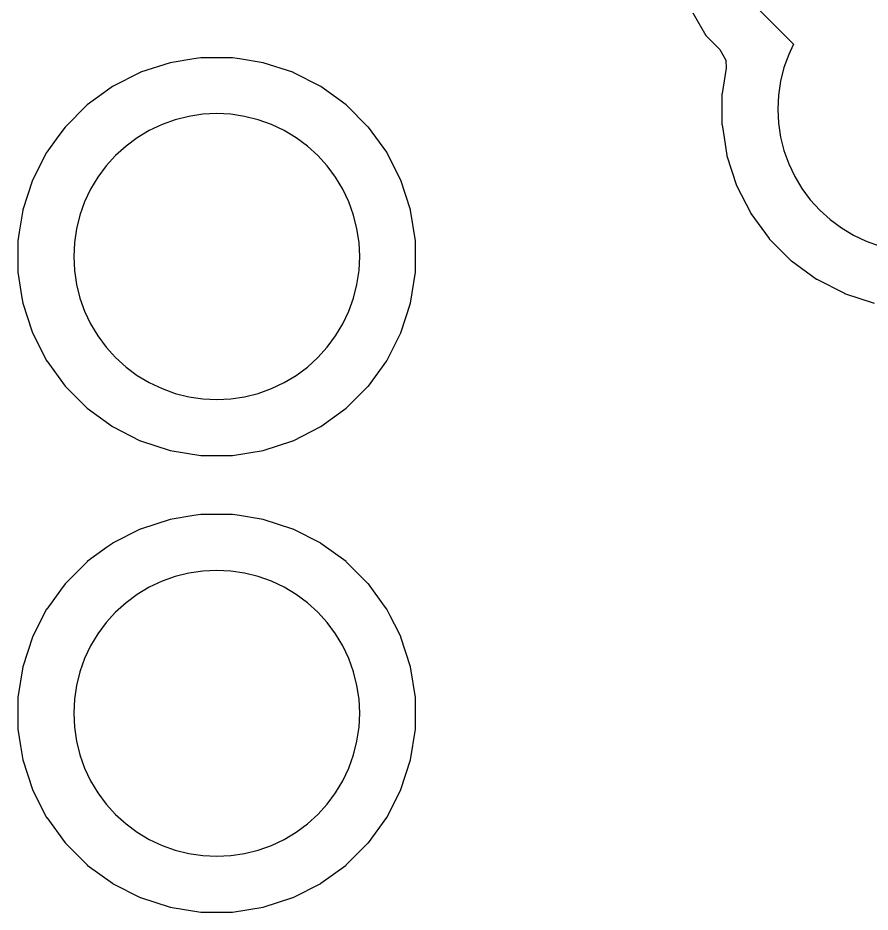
# Model space of a CAD drawing. Header units: metres. Extents: x 92.3 to 181.5, y -134.8 to -50.6.
# Drawn here: x 150.129 to 154.868, y -89.466 to -84.493 of the extents above; entities that cross this region are included whole.
import ezdxf

# ---------------------------------------------------------------- set-up
doc = ezdxf.new("R2010")
doc.units = ezdxf.units.M

msp = doc.modelspace()

# ---------------------------------------------------------------- linework, layer by layer
for points in [[(154.2268, -84.4234), (154.4399, -84.6365), (154.44, -84.6366), (154.44, -84.6366), (154.44, -84.6367), (154.4401, -84.6368), (154.4402, -84.6369), (154.4402, -84.6369), (154.4403, -84.637), (154.4404, -84.6371), (154.4404, -84.6372), (154.4405, -84.6373), (154.4405, -84.6373), (154.4406, -84.6374), (154.4407, -84.6375), (154.4407, -84.6377), (154.4408, -84.6378), (154.4408, -84.6378), (154.4408, -84.6379), (154.4409, -84.638), (154.4409, -84.6381), (154.441, -84.6382), (154.441, -84.6382), (154.441, -84.6383), (154.4411, -84.6385), (154.4411, -84.6386), (154.4411, -84.6387), (154.4411, -84.6387), (154.4412, -84.6388), (154.4412, -84.639), (154.4412, -84.6391), (154.4413, -84.6392), (154.4413, -84.6392), (154.4413, -84.6393), (154.4413, -84.6395), (154.4413, -84.6396), (154.4413, -84.6397), (154.4413, -84.6397), (154.4413, -84.6398), (154.4413, -84.64), (154.4413, -84.6401), (154.4413, -84.6402), (154.4413, -84.6402), (154.4413, -84.6404), (154.4413, -84.6405), (154.4413, -84.6406), (154.4413, -84.6407), (154.4413, -84.6407), (154.4413, -84.6409), (154.4412, -84.641), (154.4412, -84.6411), (154.4412, -84.6412), (154.4412, -84.6412), (154.4412, -84.6414), (154.4411, -84.6415), (154.4411, -84.6416), (154.4411, -84.6417), (154.4411, -84.6417), (154.441, -84.6419), (154.441, -84.642), (154.4409, -84.6421), (154.4409, -84.6421), (154.4409, -84.6422), (154.4155, -84.6958), (154.3892, -84.7692), (154.3703, -84.8449), (154.3588, -84.9221), (154.355, -85), (154.3588, -85.0779), (154.3703, -85.1551), (154.3892, -85.2308), (154.4155, -85.3042), (154.4489, -85.3748), (154.489, -85.4417), (154.5355, -85.5043), (154.5879, -85.5621), (154.6457, -85.6145), (154.7083, -85.661), (154.7752, -85.7011), (154.8458, -85.7345), (154.9192, -85.7608)], [(153.8827, -84.465), (153.9552, -84.5905), (153.9552, -84.5906), (153.9552, -84.5907), (153.9553, -84.5907), (153.9553, -84.5908), (153.9553, -84.5908), (153.9554, -84.5909), (153.9555, -84.591), (153.9555, -84.5911), (153.9556, -84.5912), (153.9556, -84.5912), (153.9557, -84.5913), (153.9558, -84.5914), (153.9559, -84.5915), (153.956, -84.5916), (154.033, -84.6686), (154.0655, -84.7282), (154.0668, -84.7723), (154.0446, -84.9126), (154.0445, -84.9127), (154.0445, -84.9128), (154.0445, -84.9129), (154.0445, -84.913), (154.0445, -84.913), (154.0445, -84.9131), (154.0445, -84.9132), (154.0445, -84.9133), (154.0445, -84.9134), (154.0445, -85.0866), (154.0445, -85.0867), (154.0445, -85.0868), (154.0445, -85.0869), (154.0445, -85.087), (154.0445, -85.087), (154.0445, -85.0871), (154.0445, -85.0872), (154.0445, -85.0873), (154.0446, -85.0874), (154.0558, -85.1585), (154.0717, -85.2585), (154.0717, -85.2586), (154.0717, -85.2587), (154.0717, -85.2588), (154.0717, -85.2589), (154.0717, -85.2589), (154.0718, -85.259), (154.0718, -85.2591), (154.0718, -85.2592), (154.0718, -85.2592), (154.1254, -85.424), (154.1254, -85.4241), (154.1254, -85.4242), (154.1255, -85.4243), (154.1255, -85.4244), (154.1255, -85.4244), (154.1255, -85.4244), (154.1256, -85.4245), (154.1256, -85.4246), (154.1257, -85.4247), (154.2043, -85.5791), (154.2044, -85.5791), (154.2044, -85.5792), (154.2045, -85.5793), (154.2045, -85.5794), (154.2045, -85.5794), (154.2046, -85.5795), (154.2046, -85.5796), (154.2047, -85.5796), (154.2047, -85.5797), (154.3065, -85.7199), (154.3066, -85.7199), (154.3067, -85.72), (154.3067, -85.7201), (154.3068, -85.7202), (154.3068, -85.7202), (154.3068, -85.7202), (154.3069, -85.7203), (154.307, -85.7204), (154.3071, -85.7205), (154.4295, -85.8429), (154.4296, -85.843), (154.4297, -85.8431), (154.4298, -85.8432), (154.4298, -85.8432), (154.4298, -85.8432), (154.4299, -85.8433), (154.43, -85.8433), (154.4301, -85.8434), (154.4301, -85.8435), (154.5703, -85.9453), (154.5704, -85.9453), (154.5704, -85.9454), (154.5705, -85.9454), (154.5706, -85.9455), (154.5706, -85.9455), (154.5707, -85.9455), (154.5708, -85.9456), (154.5709, -85.9456), (154.5709, -85.9457), (154.7253, -86.0243), (154.7254, -86.0244), (154.7255, -86.0244), (154.7256, -86.0245), (154.7256, -86.0245), (154.7256, -86.0245), (154.7257, -86.0245), (154.7258, -86.0246), (154.7259, -86.0246), (154.726, -86.0246), (154.8908, -86.0782)], [(150.1295, -85.7327), (150.1295, -85.7327), (150.1295, -85.7328), (150.1295, -85.7329), (150.1295, -85.733), (150.1295, -85.733), (150.1295, -85.7331), (150.1295, -85.7332), (150.1295, -85.7333), (150.1295, -85.7334), (150.1295, -85.9066), (150.1295, -85.9067), (150.1295, -85.9068), (150.1295, -85.9069), (150.1295, -85.907), (150.1295, -85.907), (150.1295, -85.9071), (150.1295, -85.9072), (150.1295, -85.9073), (150.1296, -85.9074), (150.135, -85.942), (150.1502, -86.0376), (150.1567, -86.0785), (150.1567, -86.0786), (150.1567, -86.0787), (150.1567, -86.0788), (150.1567, -86.0789), (150.1567, -86.0789), (150.1568, -86.079), (150.1568, -86.0791), (150.1568, -86.0792), (150.1568, -86.0792), (150.2065, -86.2322), (150.2104, -86.244), (150.2104, -86.2441), (150.2104, -86.2442), (150.2105, -86.2443), (150.2105, -86.2444), (150.2105, -86.2444), (150.2105, -86.2445), (150.2106, -86.2445), (150.2106, -86.2446), (150.2107, -86.2447), (150.225, -86.2728), (150.2893, -86.3991), (150.2894, -86.3991), (150.2894, -86.3992), (150.2895, -86.3993), (150.2895, -86.3994), (150.2895, -86.3994), (150.2896, -86.3995), (150.2896, -86.3996), (150.2897, -86.3996), (150.2897, -86.3997), (150.3915, -86.5399), (150.3916, -86.5399), (150.3917, -86.54), (150.3917, -86.5401), (150.3918, -86.5402), (150.3918, -86.5402), (150.3918, -86.5402), (150.3919, -86.5403), (150.392, -86.5404), (150.3921, -86.5405), (150.5145, -86.6629), (150.5146, -86.663), (150.5147, -86.6631), (150.5148, -86.6632), (150.5148, -86.6632), (150.5148, -86.6632), (150.5149, -86.6633), (150.515, -86.6633), (150.5151, -86.6634), (150.5151, -86.6635), (150.6553, -86.7653), (150.6554, -86.7653), (150.6554, -86.7654), (150.6555, -86.7654), (150.6556, -86.7655), (150.6556, -86.7655), (150.6557, -86.7655), (150.6558, -86.7656), (150.6559, -86.7656), (150.6559, -86.7657), (150.8103, -86.8443), (150.8104, -86.8444), (150.8105, -86.8444), (150.8106, -86.8445), (150.8106, -86.8445), (150.8106, -86.8445), (150.8107, -86.8445), (150.8108, -86.8446), (150.8109, -86.8446), (150.811, -86.8446), (150.9758, -86.8982), (150.9758, -86.8982), (150.9759, -86.8982), (150.976, -86.8982), (150.9761, -86.8983), (150.9761, -86.8983), (150.9762, -86.8983), (150.9763, -86.8983), (150.9764, -86.8983), (150.9765, -86.8983), (151.1476, -86.9254), (151.1477, -86.9255), (151.1478, -86.9255), (151.1479, -86.9255), (151.148, -86.9255), (151.148, -86.9255), (151.1481, -86.9255), (151.1482, -86.9255), (151.1483, -86.9255), (151.1484, -86.9255), (151.3216, -86.9255), (151.3217, -86.9255), (151.3218, -86.9255), (151.3219, -86.9255), (151.322, -86.9255), (151.322, -86.9255), (151.3221, -86.9255), (151.3222, -86.9255), (151.3223, -86.9255), (151.3224, -86.9254), (151.4935, -86.8983), (151.4936, -86.8983), (151.4937, -86.8983), (151.4938, -86.8983), (151.4939, -86.8983), (151.4939, -86.8983), (151.494, -86.8982), (151.4941, -86.8982), (151.4942, -86.8982), (151.4942, -86.8982), (151.659, -86.8446), (151.6591, -86.8446), (151.6592, -86.8446), (151.6593, -86.8445), (151.6594, -86.8445), (151.6594, -86.8445), (151.6594, -86.8445), (151.6595, -86.8444), (151.6596, -86.8444), (151.6597, -86.8443), (151.8141, -86.7657), (151.8141, -86.7656), (151.8142, -86.7656), (151.8143, -86.7655), (151.8144, -86.7655), (151.8144, -86.7655), (151.8145, -86.7654), (151.8146, -86.7654), (151.8146, -86.7653), (151.8147, -86.7653), (151.9549, -86.6635), (151.9549, -86.6634), (151.955, -86.6633), (151.9551, -86.6633), (151.9552, -86.6632), (151.9552, -86.6632), (151.9552, -86.6632), (151.9553, -86.6631), (151.9554, -86.663), (151.9555, -86.6629), (152.0779, -86.5405), (152.078, -86.5404), (152.0781, -86.5403), (152.0782, -86.5402), (152.0782, -86.5402), (152.0782, -86.5402), (152.0783, -86.5401), (152.0783, -86.54), (152.0784, -86.5399), (152.0785, -86.5399), (152.1803, -86.3997), (152.1803, -86.3996), (152.1804, -86.3996), (152.1804, -86.3995), (152.1805, -86.3994), (152.1805, -86.3994), (152.1805, -86.3993), (152.1806, -86.3992), (152.1806, -86.3991), (152.1807, -86.3991), (152.2593, -86.2447), (152.2594, -86.2446), (152.2594, -86.2445), (152.2595, -86.2444), (152.2595, -86.2444), (152.2595, -86.2444), (152.2595, -86.2443), (152.2596, -86.2442), (152.2596, -86.2441), (152.2596, -86.244), (152.3132, -86.0792), (152.3132, -86.0792), (152.3132, -86.0791), (152.3132, -86.079), (152.3133, -86.0789), (152.3133, -86.0789), (152.3133, -86.0788), (152.3133, -86.0787), (152.3133, -86.0786), (152.3133, -86.0785), (152.3404, -85.9074), (152.3405, -85.9073), (152.3405, -85.9072), (152.3405, -85.9071), (152.3405, -85.907), (152.3405, -85.907), (152.3405, -85.9069), (152.3405, -85.9068), (152.3405, -85.9067), (152.3405, -85.9066), (152.3405, -85.7334), (152.3405, -85.7333), (152.3405, -85.7332), (152.3405, -85.7331), (152.3405, -85.733), (152.3405, -85.733), (152.3405, -85.7329), (152.3405, -85.7328), (152.3405, -85.7327), (152.3404, -85.7326), (152.3133, -85.5615), (152.3133, -85.5614), (152.3133, -85.5613), (152.3133, -85.5612), (152.3133, -85.5611), (152.3133, -85.5611), (152.3132, -85.561), (152.3132, -85.5609), (152.3132, -85.5608), (152.3132, -85.5608), (152.2596, -85.396), (152.2596, -85.3959), (152.2596, -85.3958), (152.2595, -85.3957), (152.2595, -85.3956), (152.2595, -85.3956), (152.2595, -85.3956), (152.2594, -85.3955), (152.2594, -85.3954), (152.2593, -85.3953), (152.1807, -85.2409), (152.1806, -85.2409), (152.1806, -85.2408), (152.1805, -85.2407), (152.1805, -85.2406), (152.1805, -85.2406), (152.1804, -85.2405), (152.1804, -85.2404), (152.1803, -85.2404), (152.1803, -85.2403), (152.0785, -85.1001), (152.0784, -85.1001), (152.0783, -85.1), (152.0783, -85.0999), (152.0782, -85.0998), (152.0782, -85.0998), (152.0782, -85.0998), (152.0781, -85.0997), (152.078, -85.0996), (152.0779, -85.0995), (151.9555, -84.9771), (151.9554, -84.977), (151.9553, -84.9769), (151.9552, -84.9768), (151.9552, -84.9768), (151.9552, -84.9768), (151.9551, -84.9767), (151.955, -84.9767), (151.9549, -84.9766), (151.9549, -84.9765), (151.8147, -84.8747), (151.8146, -84.8747), (151.8146, -84.8746), (151.8145, -84.8746), (151.8144, -84.8745), (151.8144, -84.8745), (151.8143, -84.8745), (151.8142, -84.8744), (151.8141, -84.8744), (151.8141, -84.8743), (151.6597, -84.7957), (151.6596, -84.7956), (151.6595, -84.7956), (151.6594, -84.7955), (151.6594, -84.7955), (151.6594, -84.7955), (151.6593, -84.7955), (151.6592, -84.7954), (151.6591, -84.7954), (151.659, -84.7954), (151.4942, -84.7418), (151.4941, -84.7418), (151.4941, -84.7418), (151.494, -84.7418), (151.4938, -84.7417), (151.4937, -84.7417), (151.4936, -84.7417), (151.4936, -84.7417), (151.4935, -84.7417), (151.4935, -84.7417), (151.4935, -84.7417), (151.3621, -84.7208), (151.3224, -84.7146), (151.3223, -84.7145), (151.3222, -84.7145), (151.3221, -84.7145), (151.322, -84.7145), (151.322, -84.7145), (151.3219, -84.7145), (151.3218, -84.7145), (151.3217, -84.7145), (151.3216, -84.7145), (151.1484, -84.7145), (151.1483, -84.7145), (151.1482, -84.7145), (151.1481, -84.7145), (151.148, -84.7145), (151.148, -84.7145), (151.1479, -84.7145), (151.1478, -84.7145), (151.1477, -84.7145), (151.1476, -84.7146), (151.1079, -84.7208), (150.9765, -84.7417), (150.9764, -84.7417), (150.9763, -84.7417), (150.9762, -84.7417), (150.9761, -84.7417), (150.9761, -84.7417), (150.976, -84.7418), (150.9759, -84.7418), (150.9759, -84.7418), (150.9758, -84.7418), (150.811, -84.7954), (150.8109, -84.7954), (150.8108, -84.7954), (150.8107, -84.7955), (150.8106, -84.7955), (150.8106, -84.7955), (150.8105, -84.7955), (150.8105, -84.7956), (150.8104, -84.7956), (150.8103, -84.7957), (150.6559, -84.8743), (150.6559, -84.8744), (150.6558, -84.8744), (150.6557, -84.8745), (150.6556, -84.8745), (150.6556, -84.8745), (150.6555, -84.8746), (150.6554, -84.8746), (150.6554, -84.8747), (150.6553, -84.8747), (150.6076, -84.9093), (150.5151, -84.9765), (150.5151, -84.9766), (150.515, -84.9766), (150.5149, -84.9767), (150.5149, -84.9767), (150.5148, -84.9768), (150.5147, -84.9769), (150.5146, -84.977), (150.5145, -84.9771), (150.3921, -85.0995), (150.392, -85.0996), (150.3919, -85.0997), (150.3918, -85.0998), (150.3917, -85.0999), (150.3917, -85.0999), (150.3916, -85.1), (150.3916, -85.1001), (150.3915, -85.1001), (150.3915, -85.1001), (150.3519, -85.1548), (150.2897, -85.2403), (150.2897, -85.2404), (150.2896, -85.2404), (150.2896, -85.2405), (150.2895, -85.2406), (150.2895, -85.2406), (150.2895, -85.2407), (150.2894, -85.2408), (150.2894, -85.2409), (150.2893, -85.2409), (150.2107, -85.3953), (150.2106, -85.3954), (150.2106, -85.3955), (150.2105, -85.3955), (150.2105, -85.3956), (150.2105, -85.3956), (150.2105, -85.3957), (150.2104, -85.3958), (150.2104, -85.3959), (150.2104, -85.396), (150.1568, -85.5608), (150.1568, -85.5609), (150.1568, -85.5609), (150.1568, -85.561), (150.1567, -85.5611), (150.1567, -85.5611), (150.1567, -85.5612), (150.1567, -85.5613), (150.1567, -85.5614), (150.1567, -85.5615), (150.1373, -85.6834), (150.1296, -85.7326), (150.1295, -85.7327)], [(150.9308, -86.5545), (151.0042, -86.5808), (151.0799, -86.5997), (151.1571, -86.6112), (151.235, -86.615), (151.3129, -86.6112), (151.3901, -86.5997), (151.4658, -86.5808), (151.5392, -86.5545), (151.6098, -86.5211), (151.6767, -86.481), (151.7393, -86.4345), (151.7971, -86.3821), (151.8495, -86.3243), (151.896, -86.2617), (151.9361, -86.1948), (151.9695, -86.1242), (151.9958, -86.0508), (152.0147, -85.9751), (152.0262, -85.8979), (152.03, -85.82), (152.0262, -85.7421), (152.0147, -85.6649), (151.9958, -85.5892), (151.9695, -85.5158), (151.9361, -85.4452), (151.896, -85.3783), (151.8495, -85.3157), (151.7971, -85.2579), (151.7393, -85.2055), (151.6767, -85.159), (151.6098, -85.1189), (151.5392, -85.0855), (151.4658, -85.0592), (151.3901, -85.0403), (151.3129, -85.0288), (151.235, -85.025), (151.1571, -85.0288), (151.0799, -85.0403), (151.0042, -85.0592), (150.9308, -85.0855), (150.8602, -85.1189), (150.7933, -85.159), (150.7307, -85.2055), (150.6729, -85.2579), (150.6205, -85.3157), (150.574, -85.3783), (150.5339, -85.4452), (150.5005, -85.5158), (150.4742, -85.5892), (150.4553, -85.6649), (150.4438, -85.7421), (150.44, -85.82), (150.4438, -85.8979), (150.4553, -85.9751), (150.4742, -86.0508), (150.5005, -86.1242), (150.5339, -86.1948), (150.574, -86.2617), (150.6205, -86.3243), (150.6729, -86.3821), (150.7307, -86.4345), (150.7933, -86.481), (150.8602, -86.5211), (150.9308, -86.5545)], [(150.1295, -88.2727), (150.1295, -88.2727), (150.1295, -88.2728), (150.1295, -88.2729), (150.1295, -88.273), (150.1295, -88.273), (150.1295, -88.2731), (150.1295, -88.2732), (150.1295, -88.2733), (150.1295, -88.2734), (150.1295, -88.4466), (150.1295, -88.4467), (150.1295, -88.4468), (150.1295, -88.4469), (150.1295, -88.447), (150.1295, -88.447), (150.1295, -88.4471), (150.1295, -88.4472), (150.1295, -88.4473), (150.1296, -88.4474), (150.1443, -88.5402), (150.1567, -88.6185), (150.1567, -88.6186), (150.1567, -88.6187), (150.1567, -88.6188), (150.1567, -88.6189), (150.1567, -88.6189), (150.1568, -88.619), (150.1568, -88.6191), (150.1568, -88.6192), (150.1568, -88.6192), (150.2104, -88.784), (150.2104, -88.7841), (150.2104, -88.7842), (150.2105, -88.7843), (150.2105, -88.7844), (150.2105, -88.7844), (150.2105, -88.7844), (150.2106, -88.7845), (150.2106, -88.7846), (150.2107, -88.7847), (150.2893, -88.9391), (150.2894, -88.9391), (150.2894, -88.9392), (150.2895, -88.9393), (150.2895, -88.9394), (150.2895, -88.9394), (150.2896, -88.9395), (150.2896, -88.9396), (150.2897, -88.9396), (150.2897, -88.9397), (150.3915, -89.0799), (150.3916, -89.0799), (150.3917, -89.08), (150.3917, -89.0801), (150.3918, -89.0802), (150.3918, -89.0802), (150.3918, -89.0802), (150.3919, -89.0803), (150.392, -89.0804), (150.3921, -89.0805), (150.5145, -89.2029), (150.5146, -89.203), (150.5147, -89.2031), (150.5148, -89.2032), (150.5148, -89.2032), (150.5148, -89.2032), (150.5149, -89.2033), (150.515, -89.2033), (150.5151, -89.2034), (150.5151, -89.2035), (150.6553, -89.3053), (150.6554, -89.3053), (150.6554, -89.3054), (150.6555, -89.3054), (150.6556, -89.3055), (150.6556, -89.3055), (150.6557, -89.3055), (150.6558, -89.3056), (150.6559, -89.3056), (150.6559, -89.3057), (150.8103, -89.3843), (150.8104, -89.3844), (150.8105, -89.3844), (150.8106, -89.3845), (150.8106, -89.3845), (150.8106, -89.3845), (150.8107, -89.3845), (150.8108, -89.3846), (150.8109, -89.3846), (150.811, -89.3846), (150.9758, -89.4382), (150.9758, -89.4382), (150.9759, -89.4382), (150.976, -89.4382), (150.9761, -89.4383), (150.9761, -89.4383), (150.9762, -89.4383), (150.9763, -89.4383), (150.9764, -89.4383), (150.9765, -89.4383), (151.1476, -89.4654), (151.1477, -89.4655), (151.1478, -89.4655), (151.1479, -89.4655), (151.148, -89.4655), (151.148, -89.4655), (151.1481, -89.4655), (151.1482, -89.4655), (151.1483, -89.4655), (151.1484, -89.4655), (151.3216, -89.4655), (151.3217, -89.4655), (151.3218, -89.4655), (151.3219, -89.4655), (151.322, -89.4655), (151.322, -89.4655), (151.3221, -89.4655), (151.3222, -89.4655), (151.3223, -89.4655), (151.3224, -89.4654), (151.4935, -89.4383), (151.4936, -89.4383), (151.4937, -89.4383), (151.4938, -89.4383), (151.4939, -89.4383), (151.4939, -89.4383), (151.494, -89.4382), (151.4941, -89.4382), (151.4942, -89.4382), (151.4942, -89.4382), (151.659, -89.3846), (151.6591, -89.3846), (151.6592, -89.3846), (151.6593, -89.3845), (151.6594, -89.3845), (151.6594, -89.3845), (151.6594, -89.3845), (151.6595, -89.3844), (151.6596, -89.3844), (151.6597, -89.3843), (151.8141, -89.3057), (151.8141, -89.3056), (151.8142, -89.3056), (151.8143, -89.3055), (151.8144, -89.3055), (151.8144, -89.3055), (151.8145, -89.3054), (151.8146, -89.3054), (151.8146, -89.3053), (151.8147, -89.3053), (151.9549, -89.2035), (151.9549, -89.2034), (151.955, -89.2033), (151.9551, -89.2033), (151.9552, -89.2032), (151.9552, -89.2032), (151.9552, -89.2032), (151.9553, -89.2031), (151.9554, -89.203), (151.9555, -89.2029), (152.0779, -89.0805), (152.078, -89.0804), (152.0781, -89.0803), (152.0782, -89.0802), (152.0782, -89.0802), (152.0782, -89.0802), (152.0783, -89.0801), (152.0783, -89.08), (152.0784, -89.0799), (152.0785, -89.0799), (152.1803, -88.9397), (152.1803, -88.9396), (152.1804, -88.9396), (152.1804, -88.9395), (152.1805, -88.9394), (152.1805, -88.9394), (152.1805, -88.9393), (152.1806, -88.9392), (152.1806, -88.9391), (152.1807, -88.9391), (152.2593, -88.7847), (152.2594, -88.7846), (152.2594, -88.7845), (152.2595, -88.7844), (152.2595, -88.7844), (152.2595, -88.7844), (152.2595, -88.7843), (152.2596, -88.7842), (152.2596, -88.7841), (152.2596, -88.784), (152.3132, -88.6192), (152.3132, -88.6192), (152.3132, -88.6191), (152.3132, -88.619), (152.3133, -88.6189), (152.3133, -88.6189), (152.3133, -88.6188), (152.3133, -88.6187), (152.3133, -88.6186), (152.3133, -88.6185), (152.3404, -88.4474), (152.3405, -88.4473), (152.3405, -88.4472), (152.3405, -88.4471), (152.3405, -88.447), (152.3405, -88.447), (152.3405, -88.4469), (152.3405, -88.4468), (152.3405, -88.4467), (152.3405, -88.4466), (152.3405, -88.2734), (152.3405, -88.2733), (152.3405, -88.2732), (152.3405, -88.2731), (152.3405, -88.273), (152.3405, -88.273), (152.3405, -88.2729), (152.3405, -88.2728), (152.3405, -88.2727), (152.3404, -88.2726), (152.3133, -88.1015), (152.3133, -88.1014), (152.3133, -88.1013), (152.3133, -88.1012), (152.3133, -88.1011), (152.3133, -88.1011), (152.3132, -88.101), (152.3132, -88.1009), (152.3132, -88.1008), (152.3132, -88.1008), (152.2596, -87.936), (152.2596, -87.9359), (152.2596, -87.9358), (152.2595, -87.9357), (152.2595, -87.9356), (152.2595, -87.9356), (152.2595, -87.9356), (152.2594, -87.9355), (152.2594, -87.9354), (152.2593, -87.9353), (152.247, -87.9111), (152.1992, -87.8172), (152.1992, -87.8172), (152.1954, -87.8098), (152.1807, -87.7809), (152.1806, -87.7809), (152.1806, -87.7808), (152.1805, -87.7807), (152.1805, -87.7806), (152.1805, -87.7806), (152.1804, -87.7805), (152.1804, -87.7804), (152.1803, -87.7804), (152.1803, -87.7803), (152.1684, -87.764), (152.0785, -87.6401), (152.0784, -87.6401), (152.0783, -87.64), (152.0783, -87.6399), (152.0782, -87.6398), (152.0782, -87.6398), (152.0782, -87.6398), (152.0781, -87.6397), (152.078, -87.6396), (152.0779, -87.6395), (151.9555, -87.5171), (151.9554, -87.517), (151.9553, -87.5169), (151.9552, -87.5168), (151.9552, -87.5168), (151.9552, -87.5168), (151.9551, -87.5167), (151.955, -87.5167), (151.9549, -87.5166), (151.9549, -87.5165), (151.8147, -87.4147), (151.8146, -87.4147), (151.8146, -87.4146), (151.8145, -87.4146), (151.8144, -87.4145), (151.8144, -87.4145), (151.8143, -87.4145), (151.8142, -87.4144), (151.8141, -87.4144), (151.8141, -87.4143), (151.6597, -87.3357), (151.6596, -87.3356), (151.6595, -87.3356), (151.6594, -87.3355), (151.6594, -87.3355), (151.6594, -87.3355), (151.6593, -87.3355), (151.6592, -87.3354), (151.6591, -87.3354), (151.659, -87.3354), (151.4942, -87.2818), (151.4941, -87.2818), (151.4941, -87.2818), (151.494, -87.2818), (151.4938, -87.2817), (151.4937, -87.2817), (151.4936, -87.2817), (151.4936, -87.2817), (151.4935, -87.2817), (151.4935, -87.2817), (151.4935, -87.2817), (151.3621, -87.2608), (151.3224, -87.2546), (151.3223, -87.2545), (151.3222, -87.2545), (151.3221, -87.2545), (151.322, -87.2545), (151.322, -87.2545), (151.3219, -87.2545), (151.3218, -87.2545), (151.3217, -87.2545), (151.3216, -87.2545), (151.1484, -87.2545), (151.1483, -87.2545), (151.1482, -87.2545), (151.1481, -87.2545), (151.148, -87.2545), (151.148, -87.2545), (151.1479, -87.2545), (151.1478, -87.2545), (151.1477, -87.2545), (151.1476, -87.2546), (151.1079, -87.2608), (150.9765, -87.2817), (150.9764, -87.2817), (150.9763, -87.2817), (150.9762, -87.2817), (150.9761, -87.2817), (150.9761, -87.2817), (150.976, -87.2818), (150.9759, -87.2818), (150.9759, -87.2818), (150.9758, -87.2818), (150.811, -87.3354), (150.8109, -87.3354), (150.8108, -87.3354), (150.8107, -87.3355), (150.8106, -87.3355), (150.8106, -87.3355), (150.8105, -87.3355), (150.8105, -87.3356), (150.8104, -87.3356), (150.8103, -87.3357), (150.6559, -87.4143), (150.6559, -87.4144), (150.6558, -87.4144), (150.6557, -87.4145), (150.6556, -87.4145), (150.6556, -87.4145), (150.6555, -87.4146), (150.6554, -87.4146), (150.6554, -87.4147), (150.6553, -87.4147), (150.6229, -87.4383), (150.5151, -87.5165), (150.5151, -87.5166), (150.515, -87.5166), (150.5149, -87.5167), (150.5149, -87.5167), (150.5148, -87.5168), (150.5147, -87.5169), (150.5146, -87.517), (150.5145, -87.5171), (150.3921, -87.6395), (150.392, -87.6396), (150.3919, -87.6397), (150.3918, -87.6398), (150.3917, -87.6399), (150.3917, -87.6399), (150.3916, -87.64), (150.3916, -87.6401), (150.3915, -87.6401), (150.3915, -87.6401), (150.3658, -87.6755), (150.2897, -87.7803), (150.2897, -87.7804), (150.2896, -87.7804), (150.2896, -87.7805), (150.2895, -87.7806), (150.2895, -87.7806), (150.2895, -87.7807), (150.2894, -87.7808), (150.2894, -87.7809), (150.2893, -87.7809), (150.2107, -87.9353), (150.2106, -87.9354), (150.2106, -87.9355), (150.2105, -87.9355), (150.2105, -87.9356), (150.2105, -87.9356), (150.2105, -87.9357), (150.2104, -87.9358), (150.2104, -87.9359), (150.2104, -87.936), (150.1568, -88.1008), (150.1568, -88.1009), (150.1568, -88.1009), (150.1568, -88.101), (150.1567, -88.1011), (150.1567, -88.1011), (150.1567, -88.1012), (150.1567, -88.1013), (150.1567, -88.1014), (150.1567, -88.1015), (150.1296, -88.2726), (150.1295, -88.2727)], [(150.9308, -89.0945), (151.0042, -89.1208), (151.0799, -89.1397), (151.1571, -89.1512), (151.235, -89.155), (151.3129, -89.1512), (151.3901, -89.1397), (151.4658, -89.1208), (151.5392, -89.0945), (151.6098, -89.0611), (151.6767, -89.021), (151.7393, -88.9745), (151.7971, -88.9221), (151.8495, -88.8643), (151.896, -88.8017), (151.9361, -88.7348), (151.9695, -88.6642), (151.9958, -88.5908), (152.0147, -88.5151), (152.0262, -88.4379), (152.03, -88.36), (152.0262, -88.2821), (152.0147, -88.2049), (151.9958, -88.1292), (151.9695, -88.0558), (151.9361, -87.9852), (151.896, -87.9183), (151.8495, -87.8557), (151.7971, -87.7979), (151.7393, -87.7455), (151.6767, -87.699), (151.6098, -87.6589), (151.5392, -87.6255), (151.4658, -87.5992), (151.3901, -87.5803), (151.3129, -87.5688), (151.235, -87.565), (151.1571, -87.5688), (151.0799, -87.5803), (151.0042, -87.5992), (150.9308, -87.6255), (150.8602, -87.6589), (150.7933, -87.699), (150.7307, -87.7455), (150.6729, -87.7979), (150.6205, -87.8557), (150.574, -87.9183), (150.5339, -87.9852), (150.5005, -88.0558), (150.4742, -88.1292), (150.4553, -88.2049), (150.4438, -88.2821), (150.44, -88.36), (150.4438, -88.4379), (150.4553, -88.5151), (150.4742, -88.5908), (150.5005, -88.6642), (150.5339, -88.7348), (150.574, -88.8017), (150.6205, -88.8643), (150.6729, -88.9221), (150.7307, -88.9745), (150.7933, -89.021), (150.8602, -89.0611), (150.9308, -89.0945)]]:
    msp.add_lwpolyline(points)

doc.saveas('drawing.dxf')
